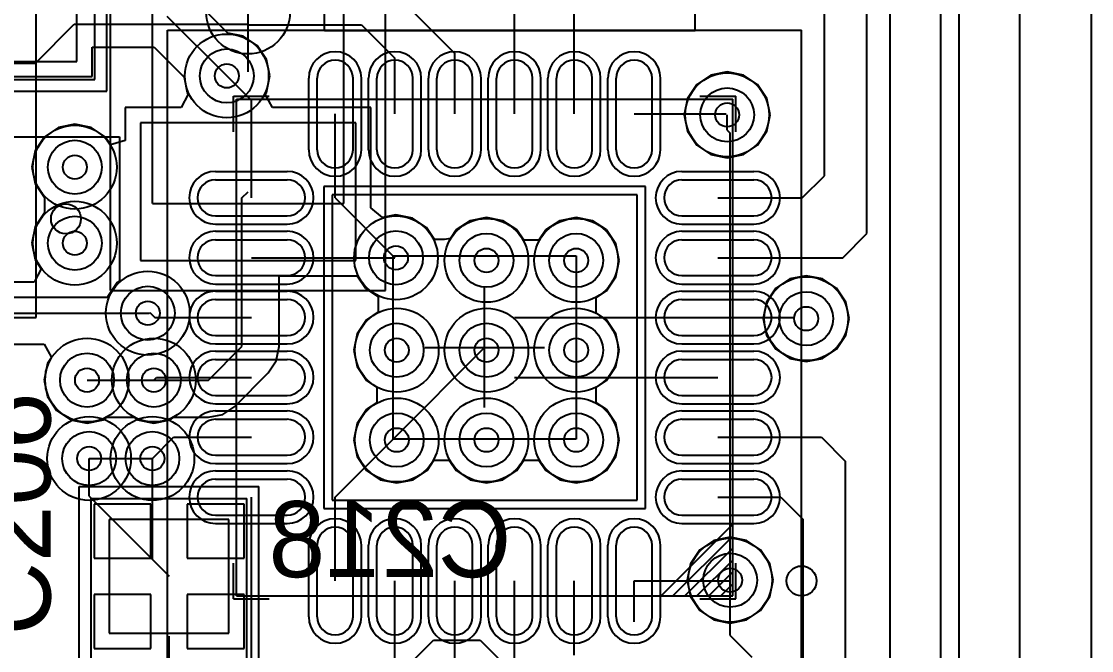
# Model space of a CAD drawing. Extents: x 28 to 300, y 18 to 330.
# Drawn here: x 240.35 to 249.3, y 140.94 to 146.2 of the extents above; entities that cross this region are included whole.
import ezdxf

# ---------------------------------------------------------------- set-up
doc = ezdxf.new("R2010")
doc.units = 0
for name, color, linetype in [('BOTTOMLAYER', 5, 'CONTINUOUS'), ('BOTTOMOVERLAY', 54, 'CONTINUOUS'), ('BOTTOMPASTE', 16, 'CONTINUOUS'), ('BOTTOMSOLDER', 6, 'CONTINUOUS'), ('DRILLDRAWING', 1, 'CONTINUOUS'), ('INTERNALPLANE1', 76, 'CONTINUOUS'), ('INTERNALPLANE6', 136, 'CONTINUOUS'), ('KEEPOUTLAYER', 6, 'CONTINUOUS'), ('MECHANICAL1', 6, 'CONTINUOUS'), ('MECHANICAL14', 56, 'CONTINUOUS'), ('MECHANICAL15', 56, 'CONTINUOUS'), ('MECHANICAL9', 56, 'CONTINUOUS'), ('MIDLAYER1', 16, 'CONTINUOUS'), ('MIDLAYER3', 90, 'CONTINUOUS'), ('MULTILAYER', 9, 'CONTINUOUS'), ('TOPLAYER', 1, 'CONTINUOUS'), ('TOPOVERLAY', 2, 'CONTINUOUS'), ('TOPPASTE', 8, 'CONTINUOUS'), ('TOPSOLDER', 216, 'CONTINUOUS'), ('VIAHOLELAYER', 16, 'CONTINUOUS')]:
    doc.layers.add(name, color=color, linetype=linetype)

msp = doc.modelspace()

# ---------------------------------------------------------------- linework, layer by layer
at = {"layer": 'BOTTOMLAYER'}
for p, q in [((247.612, 164.1105), (247.612, 118.3391)), ((240.817, 145.8617), (240.817, 146.7617)), ((242.0788, 146.0972), (241.7523, 146.4237)), ((241.5691, 146.2406), (242.0696, 145.7401)), ((242.207, 146.0717), (242.0788, 146.0972)), ((242.3234, 145.9939), (242.207, 146.0717)), ((240.944, 145.7347), (240.944, 145.9816)), ((240.944, 145.9816), (241.4619, 145.9816)), ((241.4619, 145.9816), (241.7126, 145.7309)), ((242.4012, 145.8775), (242.3234, 145.9939)), ((239.817, 145.8617), (240.817, 145.8617)), ((242.4285, 145.7401), (242.4012, 145.8775)), ((246.253, 145.7739), (246.1157, 145.7466)), ((246.3903, 145.7466), (246.253, 145.7739)), ((239.69, 145.7347), (240.944, 145.7347)), ((241.7126, 145.7309), (241.738, 145.6028)), ((242.4012, 145.6028), (242.4285, 145.7401)), ((245.9992, 145.6688), (245.9214, 145.5523)), ((246.1157, 145.7466), (245.9992, 145.6688)), ((246.5068, 145.6688), (246.3903, 145.7466)), ((246.5846, 145.5523), (246.5068, 145.6688)), ((241.7482, 145.5875), (241.6884, 145.4755)), ((241.738, 145.6028), (241.7482, 145.5875)), ((242.391, 145.5875), (242.4012, 145.6028)), ((242.4509, 145.4755), (242.391, 145.5875)), ((245.9214, 145.5523), (245.8941, 145.415)), ((246.6119, 145.415), (246.5846, 145.5523)), ((241.6884, 145.4755), (241.2204, 145.4755)), ((241.2204, 145.4755), (241.2204, 145.2007)), ((243.2744, 145.4755), (242.4509, 145.4755)), ((243.2744, 144.6384), (243.2744, 145.4755)), ((245.8941, 145.415), (245.9214, 145.2777)), ((246.5846, 145.2777), (246.6119, 145.415)), ((240.6623, 145.3097), (240.5458, 145.2319)), ((240.7996, 145.337), (240.6623, 145.3097)), ((240.937, 145.3097), (240.7996, 145.337)), ((241.0534, 145.2319), (240.937, 145.3097)), ((243.1474, 145.3485), (241.3474, 145.3485)), ((241.3474, 145.3485), (241.3474, 144.1985)), ((243.1474, 144.1985), (243.1474, 145.3485)), ((240.5458, 145.2319), (240.468, 145.1155)), ((241.0989, 145.1638), (241.0534, 145.2319)), ((245.9214, 145.2777), (245.9992, 145.1612)), ((246.5068, 145.1612), (246.5846, 145.2777)), ((241.2204, 145.2007), (241.0989, 145.1638)), ((245.9992, 145.1612), (246.1157, 145.0834)), ((246.3903, 145.0834), (246.5068, 145.1612)), ((240.468, 145.1155), (240.4407, 144.9781)), ((246.1157, 145.0834), (246.253, 145.0561)), ((246.253, 145.0561), (246.3903, 145.0834)), ((240.4407, 144.9781), (240.468, 144.8408)), ((240.468, 144.8408), (240.5458, 144.7243)), ((242.1966, 144.7227), (242.2474, 144.7735)), ((240.5458, 144.7243), (240.5462, 144.7241)), ((240.5462, 144.7241), (240.5462, 144.5971)), ((242.1966, 143.4795), (242.1966, 144.7227)), ((240.5458, 144.5969), (240.468, 144.4805)), ((240.5462, 144.5971), (240.5458, 144.5969)), ((243.3726, 144.5579), (243.2744, 144.6384)), ((243.4844, 144.5801), (243.3726, 144.5579)), ((243.6217, 144.5528), (243.4844, 144.5801)), ((243.7382, 144.475), (243.6217, 144.5528)), ((244.1033, 144.5314), (243.9868, 144.4536)), ((244.2406, 144.5587), (244.1033, 144.5314)), ((244.3779, 144.5314), (244.2406, 144.5587)), ((244.4944, 144.4536), (244.3779, 144.5314)), ((244.8533, 144.5314), (244.7368, 144.4536)), ((244.9906, 144.5587), (244.8533, 144.5314)), ((245.1279, 144.5314), (244.9906, 144.5587)), ((245.2444, 144.4536), (245.1279, 144.5314)), ((240.468, 144.4805), (240.4407, 144.3431)), ((243.8061, 144.3732), (243.7382, 144.475)), ((243.9868, 144.4536), (243.9398, 144.3832)), ((244.5521, 144.3672), (244.4944, 144.4536)), ((244.7368, 144.4536), (244.6791, 144.3672)), ((245.3222, 144.3371), (245.2444, 144.4536)), ((240.4407, 144.3431), (240.468, 144.2058)), ((243.8899, 144.3732), (243.8061, 144.3732)), ((243.9398, 144.3832), (243.8899, 144.3732)), ((244.6791, 144.3672), (244.5521, 144.3672)), ((245.3495, 144.1998), (245.3222, 144.3371)), ((240.468, 144.2058), (240.5187, 144.1299)), ((241.3474, 144.1985), (243.1474, 144.1985)), ((245.3222, 144.0625), (245.3495, 144.1998)), ((240.5187, 144.1299), (240.4589, 144.0179)), ((242.5074, 143.4795), (242.5074, 144.0715)), ((242.5074, 144.0715), (243.1611, 144.0715)), ((243.1611, 144.0715), (243.2306, 143.9674)), ((245.2444, 143.946), (245.3222, 144.0625)), ((246.9134, 144.0721), (246.7761, 144.0448)), ((247.0507, 144.0448), (246.9134, 144.0721)), ((240.4589, 144.0179), (239.6694, 144.0179)), ((243.2306, 143.9674), (243.3361, 143.8969)), ((246.6596, 143.967), (246.5818, 143.8505)), ((246.7761, 144.0448), (246.6596, 143.967)), ((247.1672, 143.967), (247.0507, 144.0448)), ((247.245, 143.8505), (247.1672, 143.967)), ((243.3361, 143.8969), (243.3361, 143.7699)), ((245.158, 143.8883), (245.2444, 143.946)), ((245.158, 143.7613), (245.158, 143.8883)), ((246.5818, 143.8505), (246.5545, 143.7132)), ((247.2723, 143.7132), (247.245, 143.8505)), ((239.6694, 143.7589), (241.4092, 143.7589)), ((241.4092, 143.7589), (241.4219, 143.7589)), ((241.4219, 143.7589), (241.427, 143.764)), ((243.2368, 143.7036), (243.159, 143.5871)), ((243.3361, 143.7699), (243.2368, 143.7036)), ((245.2444, 143.7036), (245.158, 143.7613)), ((245.3222, 143.5871), (245.2444, 143.7036)), ((246.5545, 143.7132), (246.5818, 143.5759)), ((247.245, 143.5759), (247.2723, 143.7132)), ((243.159, 143.5871), (243.1317, 143.4498)), ((245.3495, 143.4498), (245.3222, 143.5871)), ((246.5818, 143.5759), (246.6596, 143.4594)), ((247.1672, 143.4594), (247.245, 143.5759)), ((239.9024, 143.4999), (240.5435, 143.4999)), ((240.5435, 143.4999), (240.6034, 143.3879)), ((241.9172, 143.2001), (242.1966, 143.4795)), ((242.4837, 143.3606), (242.5074, 143.4795)), ((243.1317, 143.4498), (243.159, 143.3125)), ((245.3222, 143.3125), (245.3495, 143.4498)), ((246.6596, 143.4594), (246.7761, 143.3816)), ((247.0507, 143.3816), (247.1672, 143.4594)), ((240.5696, 143.3375), (240.5423, 143.2001)), ((240.6034, 143.3879), (240.5696, 143.3375)), ((242.4164, 143.2598), (242.4837, 143.3606)), ((242.4837, 143.3606), (242.4837, 143.3606)), ((242.4837, 143.3606), (242.4837, 143.3606)), ((242.4837, 143.3606), (242.4837, 143.3606)), ((242.4837, 143.3606), (242.4837, 143.3606)), ((242.4837, 143.3606), (242.4837, 143.3606)), ((242.4837, 143.3606), (242.4837, 143.3606)), ((242.4837, 143.3606), (242.4837, 143.3606)), ((242.4837, 143.3606), (242.4837, 143.3606)), ((242.4837, 143.3606), (242.4837, 143.3606)), ((242.4837, 143.3606), (242.4837, 143.3606)), ((242.4837, 143.3606), (242.4837, 143.3606)), ((242.4837, 143.3606), (242.4837, 143.3606)), ((242.4837, 143.3606), (242.4837, 143.3606)), ((242.4837, 143.3606), (242.4837, 143.3606)), ((242.4837, 143.3606), (242.4837, 143.3606)), ((242.4837, 143.3606), (242.4837, 143.3606)), ((242.4837, 143.3606), (242.4837, 143.3606)), ((242.4837, 143.3606), (242.4837, 143.3606)), ((242.4837, 143.3606), (242.4837, 143.3606)), ((242.4837, 143.3606), (242.4837, 143.3606)), ((242.4837, 143.3606), (242.4837, 143.3606)), ((242.4837, 143.3606), (242.4837, 143.3606)), ((242.4837, 143.3606), (242.4837, 143.3606)), ((242.4837, 143.3606), (242.4837, 143.3606)), ((242.4837, 143.3606), (242.4837, 143.3606)), ((242.4837, 143.3606), (242.4837, 143.3606)), ((242.4837, 143.3606), (242.4837, 143.3606)), ((242.4837, 143.3606), (242.4837, 143.3606)), ((242.4837, 143.3606), (242.4837, 143.3606)), ((242.4837, 143.3606), (242.4837, 143.3606)), ((242.4837, 143.3606), (242.4837, 143.3606)), ((242.4837, 143.3606), (242.4837, 143.3606)), ((242.4837, 143.3606), (242.4837, 143.3606)), ((242.4837, 143.3606), (242.4837, 143.3606)), ((242.4837, 143.3606), (242.4837, 143.3606)), ((242.4837, 143.3606), (242.4837, 143.3606)), ((242.4837, 143.3606), (242.4837, 143.3606)), ((242.4837, 143.3606), (242.4837, 143.3606)), ((246.7761, 143.3816), (246.9134, 143.3543)), ((246.9134, 143.3543), (247.0507, 143.3816)), ((242.137, 142.9804), (242.4164, 143.2598)), ((243.159, 143.3125), (243.2368, 143.196)), ((245.2444, 143.196), (245.3222, 143.3125)), ((240.5423, 143.2001), (240.5696, 143.0628)), ((240.9012, 143.2001), (241.46, 143.2001)), ((241.46, 143.2001), (241.9172, 143.2001)), ((243.2368, 143.196), (243.3232, 143.1383)), ((245.158, 143.1383), (245.2444, 143.196)), ((243.3232, 143.1383), (243.3232, 143.0113)), ((245.158, 143.0113), (245.158, 143.1383)), ((240.5696, 143.0628), (240.6474, 142.9463)), ((242.0361, 142.913), (242.137, 142.9804)), ((243.3232, 143.0113), (243.2368, 142.9536)), ((245.2444, 142.9536), (245.158, 143.0113)), ((240.6474, 142.9463), (240.7639, 142.8685)), ((241.0386, 142.8685), (241.0697, 142.8893)), ((241.0697, 142.8893), (241.2915, 142.8893)), ((241.2915, 142.8893), (241.3227, 142.8685)), ((241.5974, 142.8685), (241.6285, 142.8893)), ((241.6285, 142.8893), (241.9172, 142.8893)), ((241.9172, 142.8893), (242.0361, 142.913)), ((243.2368, 142.9536), (243.159, 142.8371)), ((245.3222, 142.8371), (245.2444, 142.9536)), ((240.7639, 142.8685), (240.9012, 142.8412)), ((240.9012, 142.8412), (241.0386, 142.8685)), ((241.3227, 142.8685), (241.46, 142.8412)), ((241.46, 142.8412), (241.5974, 142.8685)), ((243.159, 142.8371), (243.1317, 142.6998)), ((245.3495, 142.6998), (245.3222, 142.8371)), ((243.1317, 142.6998), (243.159, 142.5625)), ((245.3222, 142.5625), (245.3495, 142.6998)), ((240.919, 142.2297), (240.919, 142.5448)), ((241.4478, 141.7009), (241.4478, 142.5448)), ((243.159, 142.5625), (243.2368, 142.446)), ((243.7444, 142.446), (243.8021, 142.5324)), ((243.8021, 142.5324), (243.9291, 142.5324)), ((243.9291, 142.5324), (243.9868, 142.446)), ((244.4944, 142.446), (244.5521, 142.5324)), ((244.5521, 142.5324), (244.6791, 142.5324)), ((244.6791, 142.5324), (244.7368, 142.446)), ((245.2444, 142.446), (245.3222, 142.5625)), ((243.2368, 142.446), (243.3533, 142.3682)), ((243.6279, 142.3682), (243.7444, 142.446)), ((243.9868, 142.446), (244.1033, 142.3682)), ((244.3779, 142.3682), (244.4944, 142.446)), ((244.7368, 142.446), (244.8533, 142.3682)), ((245.1279, 142.3682), (245.2444, 142.446)), ((243.3533, 142.3682), (243.4906, 142.3409)), ((243.4906, 142.3409), (243.6279, 142.3682)), ((244.1033, 142.3682), (244.2406, 142.3409)), ((244.2406, 142.3409), (244.3779, 142.3682)), ((244.8533, 142.3682), (244.9906, 142.3409)), ((244.9906, 142.3409), (245.1279, 142.3682)), ((240.919, 142.2297), (241.4478, 141.7009)), ((241.4346, 142.1637), (240.96, 142.1637)), ((240.96, 142.1637), (240.96, 141.7141)), ((241.4346, 141.7141), (241.4346, 142.1637)), ((242.214, 142.1637), (241.7394, 142.1637)), ((241.7394, 142.1637), (241.7394, 141.7141)), ((242.214, 141.7141), (242.214, 142.1637)), ((242.087, 142.0367), (241.087, 142.0367)), ((241.087, 142.0367), (241.087, 141.0867)), ((242.087, 141.0867), (242.087, 142.0367)), ((246.1411, 141.8604), (246.0246, 141.7826)), ((246.2784, 141.8877), (246.1411, 141.8604)), ((246.4157, 141.8604), (246.2784, 141.8877)), ((246.5322, 141.7826), (246.4157, 141.8604)), ((246.0246, 141.7826), (245.9468, 141.6661)), ((246.61, 141.6661), (246.5322, 141.7826)), ((240.96, 141.7141), (241.4346, 141.7141)), ((241.4478, 141.7009), (241.587, 141.5617)), ((241.7394, 141.7141), (242.214, 141.7141)), ((245.9468, 141.6661), (245.9195, 141.5288)), ((246.6373, 141.5288), (246.61, 141.6661)), ((245.9195, 141.5288), (245.9468, 141.3915)), ((246.61, 141.3915), (246.6373, 141.5288)), ((241.4346, 141.4093), (240.96, 141.4093)), ((240.96, 141.4093), (240.96, 140.9597)), ((241.4346, 140.9597), (241.4346, 141.4093)), ((242.214, 141.4093), (241.7394, 141.4093)), ((241.7394, 141.4093), (241.7394, 140.9597)), ((242.214, 140.9597), (242.214, 141.4093)), ((245.9468, 141.3915), (246.0246, 141.275)), ((246.5322, 141.275), (246.61, 141.3915)), ((246.0246, 141.275), (246.1411, 141.1972)), ((246.4157, 141.1972), (246.5322, 141.275)), ((246.1411, 141.1972), (246.2784, 141.1699)), ((246.2784, 141.1699), (246.4157, 141.1972)), ((241.087, 141.0867), (242.087, 141.0867)), ((240.96, 140.9597), (241.4346, 140.9597)), ((241.7394, 140.9597), (242.214, 140.9597))]:
    msp.add_line(p, q, dxfattribs=at)
for centre in [(242.0696, 145.7401), (246.253, 145.415), (240.7996, 144.9781), (240.7996, 144.3431), (243.4844, 144.2212), (244.2406, 144.1998), (244.9906, 144.1998), (241.4092, 143.7589), (246.9134, 143.7132), (243.4906, 143.4498), (244.2406, 143.4498), (244.9906, 143.4498), (240.9012, 143.2001), (241.46, 143.2001), (243.4906, 142.6998), (244.2406, 142.6998), (244.9906, 142.6998), (240.919, 142.5448), (241.4478, 142.5448), (246.2784, 141.5288)]:
    msp.add_circle(centre, 0.225, dxfattribs=at)
at = {"layer": 'BOTTOMOVERLAY'}
for p, q in [((241.4474, 145.7235), (241.4474, 146.8235)), ((243.0474, 145.7235), (243.0474, 146.8235))]:
    msp.add_line(p, q, dxfattribs=at)
at = {"layer": 'BOTTOMPASTE'}
for p, q in [((240.817, 145.8617), (240.817, 146.7617)), ((239.817, 145.8617), (240.817, 145.8617)), ((243.1474, 145.3485), (241.3474, 145.3485)), ((241.3474, 145.3485), (241.3474, 144.1985)), ((243.1474, 144.1985), (243.1474, 145.3485)), ((241.3474, 144.1985), (243.1474, 144.1985)), ((242.087, 142.0367), (241.087, 142.0367)), ((241.087, 142.0367), (241.087, 141.0867)), ((242.087, 141.0867), (242.087, 142.0367)), ((241.087, 141.0867), (242.087, 141.0867))]:
    msp.add_line(p, q, dxfattribs=at)
at = {"layer": 'BOTTOMSOLDER'}
for p, q in [((240.817, 145.8617), (240.817, 146.7617)), ((239.817, 145.8617), (240.817, 145.8617)), ((243.1474, 145.3485), (241.3474, 145.3485)), ((241.3474, 145.3485), (241.3474, 144.1985)), ((243.1474, 144.1985), (243.1474, 145.3485)), ((241.3474, 144.1985), (243.1474, 144.1985)), ((242.087, 142.0367), (241.087, 142.0367)), ((241.087, 142.0367), (241.087, 141.0867)), ((242.087, 141.0867), (242.087, 142.0367)), ((241.087, 141.0867), (242.087, 141.0867))]:
    msp.add_line(p, q, dxfattribs=at)
at = {"layer": 'DRILLDRAWING'}
for centre in [(242.0696, 145.7401), (246.253, 145.415), (240.7996, 144.9781), (240.7996, 144.3431), (243.4844, 144.2212), (244.2406, 144.1998), (244.9906, 144.1998), (241.4092, 143.7589), (246.9134, 143.7132), (243.4906, 143.4498), (244.2406, 143.4498), (244.9906, 143.4498), (240.9012, 143.2001), (241.46, 143.2001), (243.4906, 142.6998), (244.2406, 142.6998), (244.9906, 142.6998), (240.919, 142.5448), (241.4478, 142.5448), (246.2784, 141.5288)]:
    msp.add_circle(centre, 0.1, dxfattribs=at)
at = {"layer": 'INTERNALPLANE1'}
for p, q in [((248.6998, 97.1496), (248.6998, 195.5495)), ((248.1894, 162.7964), (248.1894, 97.6601))]:
    msp.add_line(p, q, dxfattribs=at)
for centre in [(242.0696, 145.7401), (246.253, 145.415), (240.7996, 144.9781), (240.7996, 144.3431), (243.4844, 144.2212), (244.2406, 144.1998), (244.9906, 144.1998), (241.4092, 143.7589), (246.9134, 143.7132), (243.4906, 143.4498), (244.2406, 143.4498), (244.9906, 143.4498), (240.9012, 143.2001), (241.46, 143.2001), (243.4906, 142.6998), (244.2406, 142.6998), (244.9906, 142.6998), (240.919, 142.5448), (241.4478, 142.5448), (246.2784, 141.5288)]:
    msp.add_circle(centre, 0.35, dxfattribs=at)
at = {"layer": 'INTERNALPLANE6'}
for p, q in [((248.6998, 97.1496), (248.6998, 195.5495)), ((248.1894, 195.039), (248.1894, 97.6601))]:
    msp.add_line(p, q, dxfattribs=at)
for centre in [(242.0696, 145.7401), (246.253, 145.415), (241.4092, 143.7589), (240.9012, 143.2001), (241.46, 143.2001), (240.919, 142.5448), (241.4478, 142.5448), (246.2784, 141.5288)]:
    msp.add_circle(centre, 0.35, dxfattribs=at)
at = {"layer": 'KEEPOUTLAYER'}
msp.add_line((248.0386, 97.7849), (248.0386, 194.818), dxfattribs=at)
at = {"layer": 'MECHANICAL1'}
msp.add_line((248.6998, 97.1496), (248.6998, 195.5495), dxfattribs=at)
at = {"layer": 'MECHANICAL14'}
for p, q in [((240.967, 145.7117), (240.967, 148.5117)), ((241.4474, 144.6735), (241.4474, 147.8735)), ((243.0474, 144.6735), (243.0474, 147.8735)), ((239.667, 145.7117), (240.967, 145.7117)), ((242.1502, 141.3974), (242.1502, 145.5474)), ((242.1502, 145.5474), (246.3002, 145.5474)), ((246.3002, 141.3974), (246.3002, 145.5474)), ((241.4474, 144.6735), (243.0474, 144.6735)), ((240.937, 142.2117), (242.237, 142.2117)), ((240.937, 139.3117), (240.937, 142.2117)), ((242.237, 139.3117), (242.237, 142.2117)), ((245.7002, 141.3974), (246.3002, 141.9974)), ((245.8002, 141.3974), (246.3002, 141.8974)), ((245.9002, 141.3974), (246.3002, 141.7974)), ((246.0002, 141.3974), (246.3002, 141.6974)), ((246.1002, 141.3974), (246.3002, 141.5974)), ((246.2002, 141.3974), (246.3002, 141.4974)), ((242.1502, 141.3974), (246.3002, 141.3974))]:
    msp.add_line(p, q, dxfattribs=at)
at = {"layer": 'MECHANICAL15'}
for p, q in [((240.4752, 143.7224), (240.4752, 149.2224)), ((241.067, 145.6117), (241.067, 148.6117)), ((241.0974, 143.9485), (241.0974, 148.5985)), ((243.3974, 143.9485), (243.3974, 148.5985)), ((242.8866, 146.1188), (242.8866, 147.6188)), ((245.9866, 146.1188), (245.9866, 147.6188)), ((242.2474, 145.7735), (242.2474, 146.7735)), ((241.5752, 140.8224), (241.5752, 146.1224)), ((241.5752, 146.1224), (246.8752, 146.1224)), ((242.8866, 146.1188), (245.9866, 146.1188)), ((246.8752, 140.8224), (246.8752, 146.1224)), ((239.567, 145.6117), (241.067, 145.6117)), ((244.2252, 142.9724), (244.2252, 143.9724)), ((241.0974, 143.9485), (243.3974, 143.9485)), ((232.9752, 143.7224), (240.4752, 143.7224)), ((243.7252, 143.4724), (244.7252, 143.4724)), ((240.837, 142.3117), (242.337, 142.3117)), ((240.837, 139.2117), (240.837, 142.3117)), ((242.337, 139.2117), (242.337, 142.3117)), ((241.587, 140.4617), (241.587, 141.0617))]:
    msp.add_line(p, q, dxfattribs=at)
msp.add_circle((242.2474, 146.2735), 0.35, dxfattribs=at)
at = {"layer": 'MECHANICAL9'}
msp.add_line((249.2998, 128.4458), (249.2998, 196.141), dxfattribs=at)
at = {"layer": 'MIDLAYER1'}
for centre in [(242.0696, 145.7401), (246.253, 145.415), (240.7996, 144.9781), (240.7996, 144.3431), (243.4844, 144.2212), (244.2406, 144.1998), (244.9906, 144.1998), (241.4092, 143.7589), (246.9134, 143.7132), (243.4906, 143.4498), (244.2406, 143.4498), (244.9906, 143.4498), (240.9012, 143.2001), (241.46, 143.2001), (243.4906, 142.6998), (244.2406, 142.6998), (244.9906, 142.6998), (240.919, 142.5448), (241.4478, 142.5448), (246.2784, 141.5288)]:
    msp.add_circle(centre, 0.225, dxfattribs=at)
at = {"layer": 'MIDLAYER3'}
for p, q in [((246.253, 145.288), (246.253, 145.415)), ((246.253, 145.288), (246.2784, 145.2626)), ((246.2784, 141.5288), (246.2784, 145.2626)), ((246.2784, 141.0665), (246.2784, 141.5288)), ((242.5408, 139.7711), (243.7968, 141.0272)), ((243.7968, 141.0272), (244.1892, 141.0272)), ((244.1892, 141.0272), (244.7036, 140.5128)), ((246.2784, 141.0665), (246.4587, 140.8862))]:
    msp.add_line(p, q, dxfattribs=at)
for centre in [(242.0696, 145.7401), (246.253, 145.415), (240.7996, 144.9781), (240.7996, 144.3431), (243.4844, 144.2212), (244.2406, 144.1998), (244.9906, 144.1998), (241.4092, 143.7589), (246.9134, 143.7132), (243.4906, 143.4498), (244.2406, 143.4498), (244.9906, 143.4498), (240.9012, 143.2001), (241.46, 143.2001), (243.4906, 142.6998), (244.2406, 142.6998), (244.9906, 142.6998), (240.919, 142.5448), (241.4478, 142.5448), (246.2784, 141.5288)]:
    msp.add_circle(centre, 0.225, dxfattribs=at)
at = {"layer": 'MULTILAYER'}
for centre in [(242.0696, 145.7401), (246.253, 145.415), (240.7996, 144.9781), (240.7996, 144.3431), (243.4844, 144.2212), (244.2406, 144.1998), (244.9906, 144.1998), (241.4092, 143.7589), (246.9134, 143.7132), (243.4906, 143.4498), (244.2406, 143.4498), (244.9906, 143.4498), (240.9012, 143.2001), (241.46, 143.2001), (243.4906, 142.6998), (244.2406, 142.6998), (244.9906, 142.6998), (240.919, 142.5448), (241.4478, 142.5448), (246.2784, 141.5288)]:
    msp.add_circle(centre, 0.225, dxfattribs=at)
at = {"layer": 'TOPLAYER'}
for p, q in [((244.4752, 145.4224), (244.4752, 147.396)), ((247.4214, 144.4244), (247.4214, 146.6596)), ((244.9752, 145.4224), (244.9752, 146.6074)), ((247.0658, 144.907), (247.0658, 146.558)), ((243.6366, 146.2658), (243.9752, 145.9272)), ((240.4694, 145.8468), (240.7945, 146.1719)), ((240.7945, 146.1719), (242.2485, 146.1719)), ((242.2485, 146.1719), (242.2548, 146.1656)), ((242.2548, 146.1656), (243.1974, 146.1656)), ((243.1974, 146.1656), (243.4752, 145.8878)), ((243.9752, 145.4224), (243.9752, 145.9272)), ((239.4346, 145.8468), (240.4694, 145.8468)), ((243.4752, 145.4224), (243.4752, 145.8878)), ((242.0696, 145.7401), (242.2752, 145.5345)), ((242.8252, 145.1224), (242.8252, 145.7224)), ((243.1252, 145.1224), (243.1252, 145.7224)), ((243.3252, 145.1224), (243.3252, 145.7224)), ((243.6252, 145.1224), (243.6252, 145.7224)), ((243.8252, 145.1224), (243.8252, 145.7224)), ((244.1252, 145.1224), (244.1252, 145.7224)), ((244.3252, 145.1224), (244.3252, 145.7224)), ((244.6252, 145.1224), (244.6252, 145.7224)), ((244.8252, 145.1224), (244.8252, 145.7224)), ((245.1252, 145.1224), (245.1252, 145.7224)), ((245.3252, 145.1224), (245.3252, 145.7224)), ((245.6252, 145.1224), (245.6252, 145.7224)), ((242.2752, 144.7224), (242.2752, 145.5345)), ((242.9752, 144.7224), (242.9752, 145.4224)), ((245.4752, 145.4224), (246.2456, 145.4224)), ((245.4752, 145.4224), (245.8752, 145.4224)), ((237.5611, 145.2321), (241.173, 145.2321)), ((241.173, 145.2321), (241.173, 144.0288)), ((241.9752, 144.8724), (242.5752, 144.8724)), ((245.8752, 144.8724), (246.4752, 144.8724)), ((246.8812, 144.7224), (247.0658, 144.907)), ((245.5002, 144.7474), (242.9502, 144.7474)), ((242.9502, 144.7474), (242.9502, 142.1974)), ((242.9752, 144.7224), (243.4752, 144.2224)), ((245.5002, 142.1974), (245.5002, 144.7474)), ((246.1752, 144.7224), (246.8812, 144.7224)), ((241.9752, 144.5724), (242.5752, 144.5724)), ((245.8752, 144.5724), (246.4752, 144.5724)), ((247.2194, 144.2224), (247.4214, 144.4244)), ((241.9752, 144.3724), (242.5752, 144.3724)), ((245.8752, 144.3724), (246.4752, 144.3724)), ((242.2752, 144.2224), (243.4752, 144.2224)), ((246.1752, 144.2224), (247.2194, 144.2224)), ((241.9752, 144.0724), (242.5752, 144.0724)), ((245.8752, 144.0724), (246.4752, 144.0724)), ((241.1528, 144.0153), (241.0743, 143.8977)), ((241.173, 144.0288), (241.1528, 144.0153)), ((241.0729, 143.891), (237.6987, 143.891)), ((241.0743, 143.8977), (241.0729, 143.891)), ((241.9752, 143.8724), (242.5752, 143.8724)), ((245.8752, 143.8724), (246.4752, 143.8724)), ((241.427, 143.764), (241.4686, 143.7224)), ((241.4686, 143.7224), (242.2752, 143.7224)), ((244.4752, 143.7224), (244.9906, 143.7224)), ((244.9906, 143.7224), (246.1752, 143.7224)), ((246.1752, 143.7224), (246.8164, 143.7224)), ((241.9752, 143.5724), (242.5752, 143.5724)), ((245.8752, 143.5724), (246.4752, 143.5724)), ((243.4716, 142.7188), (244.2216, 143.4688)), ((244.2216, 143.4688), (244.2252, 143.4724)), ((241.9752, 143.3724), (242.5752, 143.3724)), ((245.8752, 143.3724), (246.4752, 143.3724)), ((240.9012, 143.2001), (241.46, 143.2001)), ((241.46, 143.2001), (241.4823, 143.2224)), ((241.4823, 143.2224), (242.2752, 143.2224)), ((244.4752, 143.2224), (244.9906, 143.2224)), ((244.9906, 143.2224), (246.1752, 143.2224)), ((241.9752, 143.0724), (242.5752, 143.0724)), ((245.8752, 143.0724), (246.4752, 143.0724)), ((241.9752, 142.8724), (242.5752, 142.8724)), ((245.8752, 142.8724), (246.4752, 142.8724)), ((241.4478, 142.5448), (241.6254, 142.7224)), ((241.6254, 142.7224), (242.2752, 142.7224)), ((242.9752, 142.2224), (243.4716, 142.7188)), ((246.1752, 142.7224), (247.0406, 142.7224)), ((246.1752, 142.7224), (246.4208, 142.7224)), ((247.0406, 142.7224), (247.2436, 142.5194)), ((240.919, 142.5448), (241.4478, 142.5448)), ((241.9752, 142.5724), (242.5752, 142.5724)), ((245.8752, 142.5724), (246.4752, 142.5724)), ((247.2436, 138.2268), (247.2436, 142.5194)), ((241.9752, 142.3724), (242.5752, 142.3724)), ((245.8752, 142.3724), (246.4752, 142.3724)), ((242.2752, 140.833), (242.2752, 142.2224)), ((242.9502, 142.1974), (245.5002, 142.1974)), ((242.9752, 141.5224), (242.9752, 142.2224)), ((246.1752, 142.2224), (246.7024, 142.2224)), ((246.7024, 142.2224), (246.888, 142.0368)), ((241.9752, 142.0724), (242.5752, 142.0724)), ((245.8752, 142.0724), (246.4752, 142.0724)), ((246.888, 139.065), (246.888, 142.0368)), ((242.8252, 141.2224), (242.8252, 141.8224)), ((243.1252, 141.2224), (243.1252, 141.8224)), ((243.3252, 141.2224), (243.3252, 141.8224)), ((243.6252, 141.2224), (243.6252, 141.8224)), ((243.8252, 141.2224), (243.8252, 141.8224)), ((244.1252, 141.2224), (244.1252, 141.8224)), ((244.3252, 141.2224), (244.3252, 141.8224)), ((244.6252, 141.2224), (244.6252, 141.8224)), ((244.8252, 141.2224), (244.8252, 141.8224)), ((245.1252, 141.2224), (245.1252, 141.8224)), ((245.3252, 141.2224), (245.3252, 141.8224)), ((245.6252, 141.2224), (245.6252, 141.8224)), ((243.4752, 139.513), (243.4752, 141.5224)), ((243.9752, 140.5128), (243.9752, 141.5224)), ((244.4752, 140.7412), (244.4752, 141.5224)), ((244.9752, 140.9016), (244.9752, 141.5224)), ((245.4752, 141.5224), (246.272, 141.5224)), ((245.4752, 141.1809), (245.4752, 141.5224))]:
    msp.add_line(p, q, dxfattribs=at)
for centre in [(242.0696, 145.7401), (246.253, 145.415), (240.7996, 144.9781), (240.7996, 144.3431), (243.4844, 144.2212), (244.2406, 144.1998), (244.9906, 144.1998), (241.4092, 143.7589), (246.9134, 143.7132), (243.4906, 143.4498), (244.2406, 143.4498), (244.9906, 143.4498), (240.9012, 143.2001), (241.46, 143.2001), (243.4906, 142.6998), (244.2406, 142.6998), (244.9906, 142.6998), (240.919, 142.5448), (241.4478, 142.5448), (246.2784, 141.5288)]:
    msp.add_circle(centre, 0.225, dxfattribs=at)
for centre, start, end in [((242.9752, 145.7224), 360, 180), ((243.4752, 145.7224), 360, 180), ((243.9752, 145.7224), 360, 180), ((244.4752, 145.7224), 360, 180), ((244.9752, 145.7224), 360, 180), ((245.4752, 145.7224), 360, 180), ((242.9752, 145.1224), 180, 360), ((243.4752, 145.1224), 180, 360), ((243.9752, 145.1224), 180, 360), ((244.4752, 145.1224), 180, 360), ((244.9752, 145.1224), 180, 360), ((245.4752, 145.1224), 180, 360), ((241.9752, 144.7224), 90, 270), ((242.5752, 144.7224), 270, 90), ((245.8752, 144.7224), 90, 270), ((246.4752, 144.7224), 270, 90), ((241.9752, 144.2224), 90, 270), ((242.5752, 144.2224), 270, 90), ((245.8752, 144.2224), 90, 270), ((246.4752, 144.2224), 270, 90), ((241.9752, 143.7224), 90, 270), ((242.5752, 143.7224), 270, 90), ((245.8752, 143.7224), 90, 270), ((246.4752, 143.7224), 270, 90), ((241.9752, 143.2224), 90, 270), ((242.5752, 143.2224), 270, 90), ((245.8752, 143.2224), 90, 270), ((246.4752, 143.2224), 270, 90), ((241.9752, 142.7224), 90, 270), ((242.5752, 142.7224), 270, 90), ((245.8752, 142.7224), 90, 270), ((246.4752, 142.7224), 270, 90), ((241.9752, 142.2224), 90, 270), ((242.5752, 142.2224), 270, 90), ((245.8752, 142.2224), 90, 270), ((246.4752, 142.2224), 270, 90), ((242.9752, 141.8224), 360, 180), ((243.4752, 141.8224), 360, 180), ((243.9752, 141.8224), 360, 180), ((244.4752, 141.8224), 360, 180), ((244.9752, 141.8224), 360, 180), ((245.4752, 141.8224), 360, 180), ((242.9752, 141.2224), 180, 360), ((243.4752, 141.2224), 180, 360), ((243.9752, 141.2224), 180, 360), ((244.4752, 141.2224), 180, 360), ((244.9752, 141.2224), 180, 360), ((245.4752, 141.2224), 180, 360)]:
    msp.add_arc(centre, 0.15, start, end, dxfattribs=at)
at = {"layer": 'TOPOVERLAY'}
for p, q in [((242.1252, 145.5724), (242.4252, 145.5724)), ((242.1252, 145.2724), (242.1252, 145.5724)), ((246.0252, 145.5724), (246.3252, 145.5724)), ((246.3252, 145.2724), (246.3252, 145.5724)), ((242.1252, 141.3724), (242.1252, 141.6724)), ((246.3252, 141.3724), (246.3252, 141.6724)), ((242.1252, 141.3724), (242.4252, 141.3724)), ((246.0252, 141.3724), (246.3252, 141.3724))]:
    msp.add_line(p, q, dxfattribs=at)
for centre in [(240.7254, 144.5463), (246.8752, 141.5224)]:
    msp.add_circle(centre, 0.125, dxfattribs=at)
at = {"layer": 'TOPPASTE'}
for p, q in [((242.8252, 145.1224), (242.8252, 145.7224)), ((243.1252, 145.1224), (243.1252, 145.7224)), ((243.3252, 145.1224), (243.3252, 145.7224)), ((243.6252, 145.1224), (243.6252, 145.7224)), ((243.8252, 145.1224), (243.8252, 145.7224)), ((244.1252, 145.1224), (244.1252, 145.7224)), ((244.3252, 145.1224), (244.3252, 145.7224)), ((244.6252, 145.1224), (244.6252, 145.7224)), ((244.8252, 145.1224), (244.8252, 145.7224)), ((245.1252, 145.1224), (245.1252, 145.7224)), ((245.3252, 145.1224), (245.3252, 145.7224)), ((245.6252, 145.1224), (245.6252, 145.7224)), ((241.9752, 144.8724), (242.5752, 144.8724)), ((245.8752, 144.8724), (246.4752, 144.8724)), ((245.5002, 144.7474), (242.9502, 144.7474)), ((242.9502, 144.7474), (242.9502, 142.1974)), ((245.5002, 142.1974), (245.5002, 144.7474)), ((241.9752, 144.5724), (242.5752, 144.5724)), ((245.8752, 144.5724), (246.4752, 144.5724)), ((241.9752, 144.3724), (242.5752, 144.3724)), ((245.8752, 144.3724), (246.4752, 144.3724)), ((243.4602, 142.7074), (243.4602, 144.2374)), ((243.4602, 144.2374), (244.9902, 144.2374)), ((244.9902, 144.2374), (244.9902, 142.7074)), ((241.9752, 144.0724), (242.5752, 144.0724)), ((245.8752, 144.0724), (246.4752, 144.0724)), ((241.9752, 143.8724), (242.5752, 143.8724)), ((245.8752, 143.8724), (246.4752, 143.8724)), ((241.9752, 143.5724), (242.5752, 143.5724)), ((245.8752, 143.5724), (246.4752, 143.5724)), ((241.9752, 143.3724), (242.5752, 143.3724)), ((245.8752, 143.3724), (246.4752, 143.3724)), ((241.9752, 143.0724), (242.5752, 143.0724)), ((245.8752, 143.0724), (246.4752, 143.0724)), ((241.9752, 142.8724), (242.5752, 142.8724)), ((245.8752, 142.8724), (246.4752, 142.8724)), ((244.9902, 142.7074), (243.4602, 142.7074)), ((244.9902, 142.7074), (244.9902, 142.7074)), ((241.9752, 142.5724), (242.5752, 142.5724)), ((245.8752, 142.5724), (246.4752, 142.5724)), ((241.9752, 142.3724), (242.5752, 142.3724)), ((245.8752, 142.3724), (246.4752, 142.3724)), ((242.9502, 142.1974), (245.5002, 142.1974)), ((241.9752, 142.0724), (242.5752, 142.0724)), ((245.8752, 142.0724), (246.4752, 142.0724)), ((242.8252, 141.2224), (242.8252, 141.8224)), ((243.1252, 141.2224), (243.1252, 141.8224)), ((243.3252, 141.2224), (243.3252, 141.8224)), ((243.6252, 141.2224), (243.6252, 141.8224)), ((243.8252, 141.2224), (243.8252, 141.8224)), ((244.1252, 141.2224), (244.1252, 141.8224)), ((244.3252, 141.2224), (244.3252, 141.8224)), ((244.6252, 141.2224), (244.6252, 141.8224)), ((244.8252, 141.2224), (244.8252, 141.8224)), ((245.1252, 141.2224), (245.1252, 141.8224)), ((245.3252, 141.2224), (245.3252, 141.8224)), ((245.6252, 141.2224), (245.6252, 141.8224))]:
    msp.add_line(p, q, dxfattribs=at)
for centre, start, end in [((242.9752, 145.7224), 360, 180), ((243.4752, 145.7224), 360, 180), ((243.9752, 145.7224), 360, 180), ((244.4752, 145.7224), 360, 180), ((244.9752, 145.7224), 360, 180), ((245.4752, 145.7224), 360, 180), ((242.9752, 145.1224), 180, 360), ((243.4752, 145.1224), 180, 360), ((243.9752, 145.1224), 180, 360), ((244.4752, 145.1224), 180, 360), ((244.9752, 145.1224), 180, 360), ((245.4752, 145.1224), 180, 360), ((241.9752, 144.7224), 90, 270), ((242.5752, 144.7224), 270, 90), ((245.8752, 144.7224), 90, 270), ((246.4752, 144.7224), 270, 90), ((241.9752, 144.2224), 90, 270), ((242.5752, 144.2224), 270, 90), ((245.8752, 144.2224), 90, 270), ((246.4752, 144.2224), 270, 90), ((241.9752, 143.7224), 90, 270), ((242.5752, 143.7224), 270, 90), ((245.8752, 143.7224), 90, 270), ((246.4752, 143.7224), 270, 90), ((241.9752, 143.2224), 90, 270), ((242.5752, 143.2224), 270, 90), ((245.8752, 143.2224), 90, 270), ((246.4752, 143.2224), 270, 90), ((241.9752, 142.7224), 90, 270), ((242.5752, 142.7224), 270, 90), ((245.8752, 142.7224), 90, 270), ((246.4752, 142.7224), 270, 90), ((241.9752, 142.2224), 90, 270), ((242.5752, 142.2224), 270, 90), ((245.8752, 142.2224), 90, 270), ((246.4752, 142.2224), 270, 90), ((242.9752, 141.8224), 360, 180), ((243.4752, 141.8224), 360, 180), ((243.9752, 141.8224), 360, 180), ((244.4752, 141.8224), 360, 180), ((244.9752, 141.8224), 360, 180), ((245.4752, 141.8224), 360, 180), ((242.9752, 141.2224), 180, 360), ((243.4752, 141.2224), 180, 360), ((243.9752, 141.2224), 180, 360), ((244.4752, 141.2224), 180, 360), ((244.9752, 141.2224), 180, 360), ((245.4752, 141.2224), 180, 360)]:
    msp.add_arc(centre, 0.15, start, end, dxfattribs=at)
at = {"layer": 'TOPSOLDER'}
for p, q in [((242.7552, 145.1224), (242.7552, 145.7224)), ((243.1952, 145.1224), (243.1952, 145.7224)), ((243.2552, 145.1224), (243.2552, 145.7224)), ((243.6952, 145.1224), (243.6952, 145.7224)), ((243.7552, 145.1224), (243.7552, 145.7224)), ((244.1952, 145.1224), (244.1952, 145.7224)), ((244.2552, 145.1224), (244.2552, 145.7224)), ((244.6952, 145.1224), (244.6952, 145.7224)), ((244.7552, 145.1224), (244.7552, 145.7224)), ((245.1952, 145.1224), (245.1952, 145.7224)), ((245.2552, 145.1224), (245.2552, 145.7224)), ((245.6952, 145.1224), (245.6952, 145.7224)), ((241.9752, 144.9424), (242.5752, 144.9424)), ((245.8752, 144.9424), (246.4752, 144.9424)), ((245.5702, 144.8174), (242.8802, 144.8174)), ((242.8802, 144.8174), (242.8802, 142.1274)), ((245.5702, 142.1274), (245.5702, 144.8174)), ((241.9752, 144.5024), (242.5752, 144.5024)), ((245.8752, 144.5024), (246.4752, 144.5024)), ((241.9752, 144.4424), (242.5752, 144.4424)), ((245.8752, 144.4424), (246.4752, 144.4424)), ((241.9752, 144.0024), (242.5752, 144.0024)), ((245.8752, 144.0024), (246.4752, 144.0024)), ((241.9752, 143.9424), (242.5752, 143.9424)), ((245.8752, 143.9424), (246.4752, 143.9424)), ((241.9752, 143.5024), (242.5752, 143.5024)), ((241.9752, 143.4424), (242.5752, 143.4424)), ((245.8752, 143.5024), (246.4752, 143.5024)), ((245.8752, 143.4424), (246.4752, 143.4424)), ((241.9752, 143.0024), (242.5752, 143.0024)), ((245.8752, 143.0024), (246.4752, 143.0024)), ((241.9752, 142.9424), (242.5752, 142.9424)), ((245.8752, 142.9424), (246.4752, 142.9424)), ((241.9752, 142.5024), (242.5752, 142.5024)), ((241.9752, 142.4424), (242.5752, 142.4424)), ((245.8752, 142.5024), (246.4752, 142.5024)), ((245.8752, 142.4424), (246.4752, 142.4424)), ((242.8802, 142.1274), (245.5702, 142.1274)), ((241.9752, 142.0024), (242.5752, 142.0024)), ((245.8752, 142.0024), (246.4752, 142.0024)), ((242.7552, 141.2224), (242.7552, 141.8224)), ((243.1952, 141.2224), (243.1952, 141.8224)), ((243.2552, 141.2224), (243.2552, 141.8224)), ((243.6952, 141.2224), (243.6952, 141.8224)), ((243.7552, 141.2224), (243.7552, 141.8224)), ((244.1952, 141.2224), (244.1952, 141.8224)), ((244.2552, 141.2224), (244.2552, 141.8224)), ((244.6952, 141.2224), (244.6952, 141.8224)), ((244.7552, 141.2224), (244.7552, 141.8224)), ((245.1952, 141.2224), (245.1952, 141.8224)), ((245.2552, 141.2224), (245.2552, 141.8224)), ((245.6952, 141.2224), (245.6952, 141.8224))]:
    msp.add_line(p, q, dxfattribs=at)
for centre, start, end in [((242.9752, 145.7224), 360, 180), ((243.4752, 145.7224), 360, 180), ((243.9752, 145.7224), 360, 180), ((244.4752, 145.7224), 360, 180), ((244.9752, 145.7224), 360, 180), ((245.4752, 145.7224), 360, 180), ((242.9752, 145.1224), 180, 360), ((243.4752, 145.1224), 180, 360), ((243.9752, 145.1224), 180, 360), ((244.4752, 145.1224), 180, 360), ((244.9752, 145.1224), 180, 360), ((245.4752, 145.1224), 180, 360), ((241.9752, 144.7224), 90, 270), ((242.5752, 144.7224), 270, 90), ((245.8752, 144.7224), 90, 270), ((246.4752, 144.7224), 270, 90), ((241.9752, 144.2224), 90, 270), ((242.5752, 144.2224), 270, 90), ((245.8752, 144.2224), 90, 270), ((246.4752, 144.2224), 270, 90), ((241.9752, 143.7224), 90, 270), ((242.5752, 143.7224), 270, 90), ((245.8752, 143.7224), 90, 270), ((246.4752, 143.7224), 270, 90), ((241.9752, 143.2224), 90, 270), ((242.5752, 143.2224), 270, 90), ((245.8752, 143.2224), 90, 270), ((246.4752, 143.2224), 270, 90), ((241.9752, 142.7224), 90, 270), ((242.5752, 142.7224), 270, 90), ((245.8752, 142.7224), 90, 270), ((246.4752, 142.7224), 270, 90), ((241.9752, 142.2224), 90, 270), ((242.5752, 142.2224), 270, 90), ((245.8752, 142.2224), 90, 270), ((246.4752, 142.2224), 270, 90), ((242.9752, 141.8224), 360, 180), ((243.4752, 141.8224), 360, 180), ((243.9752, 141.8224), 360, 180), ((244.4752, 141.8224), 360, 180), ((244.9752, 141.8224), 360, 180), ((245.4752, 141.8224), 360, 180), ((242.9752, 141.2224), 180, 360), ((243.4752, 141.2224), 180, 360), ((243.9752, 141.2224), 180, 360), ((244.4752, 141.2224), 180, 360), ((244.9752, 141.2224), 180, 360), ((245.4752, 141.2224), 180, 360)]:
    msp.add_arc(centre, 0.22, start, end, dxfattribs=at)
at = {"layer": 'VIAHOLELAYER'}
for centre in [(242.0696, 145.7401), (246.253, 145.415), (240.7996, 144.9781), (240.7996, 144.3431), (243.4844, 144.2212), (244.2406, 144.1998), (244.9906, 144.1998), (241.4092, 143.7589), (246.9134, 143.7132), (243.4906, 143.4498), (244.2406, 143.4498), (244.9906, 143.4498), (240.9012, 143.2001), (241.46, 143.2001), (243.4906, 142.6998), (244.2406, 142.6998), (244.9906, 142.6998), (240.919, 142.5448), (241.4478, 142.5448), (246.2784, 141.5288)]:
    msp.add_circle(centre, 0.1, dxfattribs=at)

# ---------------------------------------------------------------- texts
at = {"layer": 'BOTTOMOVERLAY', "text_generation_flag": 2}
msp.add_text('C218', height=0.635, rotation=360, dxfattribs=at).set_placement((244.4496, 141.5542))
at = {"layer": 'TOPOVERLAY'}
msp.add_text('C206', height=0.635, rotation=90, dxfattribs=at).set_placement((240.5964, 141.0665))

doc.saveas('drawing.dxf')
